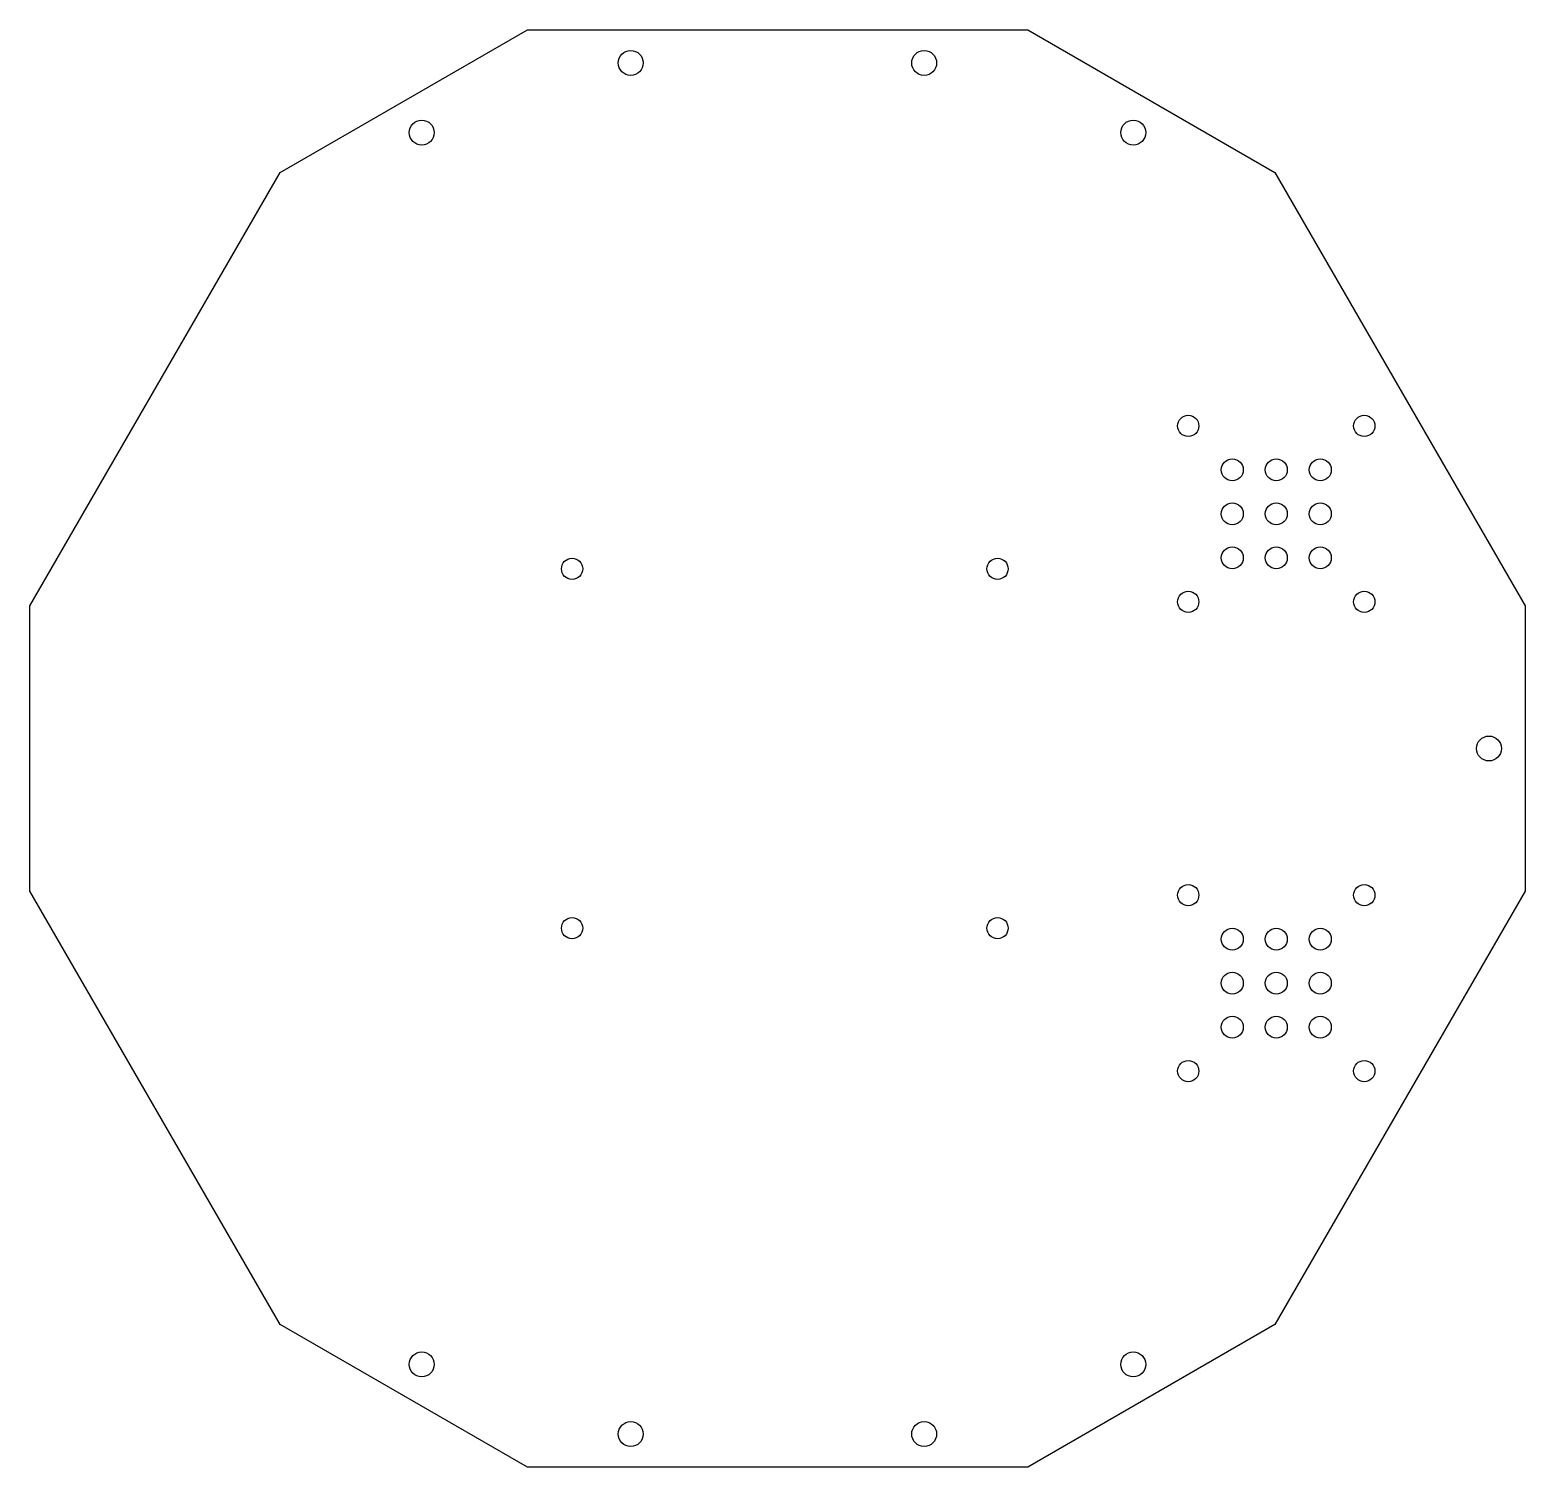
# Model space of a CAD drawing. Header units: millimetres. Extents: x 0 to 204, y 0 to 196.
import ezdxf

# ---------------------------------------------------------------- set-up
doc = ezdxf.new("R2010")
doc.units = ezdxf.units.MM
doc.layers.add('КОНТУР', color=7, linetype='Continuous')
doc.layers.add('ОТВЕРСТИЯ', color=3, linetype='Continuous')

msp = doc.modelspace()

# ---------------------------------------------------------------- linework, layer by layer
at = {"layer": 'КОНТУР'}
for p, q in [((34.11, 176.54), (67.82, 196)), ((67.82, 196), (136.03, 196)), ((136.03, 196), (169.74, 176.54)), ((0, 117.46), (34.11, 176.54)), ((169.74, 176.54), (203.85, 117.46)), ((0, 78.54), (0, 117.46)), ((203.85, 117.46), (203.85, 78.54)), ((34.11, 19.46), (0, 78.54)), ((203.85, 78.54), (169.74, 19.46)), ((67.82, 0), (34.11, 19.46)), ((169.74, 19.46), (136.03, 0)), ((136.03, 0), (67.82, 0))]:
    msp.add_line(p, q, dxfattribs=at)
at = {"layer": 'ОТВЕРСТИЯ'}
for centre, radius in [((81.92, 191.5), 1.7), ((121.92, 191.5), 1.7), ((53.42, 182), 1.7), ((150.42, 182), 1.7), ((157.92, 142), 1.45), ((181.92, 142), 1.45), ((163.92, 136), 1.5), ((169.92, 136), 1.5), ((175.92, 136), 1.5), ((163.92, 130), 1.5), ((169.92, 130), 1.5), ((175.92, 130), 1.5), ((163.92, 124), 1.5), ((169.92, 124), 1.5), ((175.92, 124), 1.5), ((73.92, 122.5), 1.45), ((131.92, 122.5), 1.45), ((157.92, 118), 1.45), ((181.92, 118), 1.45), ((198.92, 98), 1.7), ((157.92, 78), 1.45), ((181.92, 78), 1.45), ((73.92, 73.5), 1.45), ((131.92, 73.5), 1.45), ((163.92, 72), 1.5), ((169.92, 72), 1.5), ((175.92, 72), 1.5), ((163.92, 66), 1.5), ((169.92, 66), 1.5), ((175.92, 66), 1.5), ((163.92, 60), 1.5), ((169.92, 60), 1.5), ((175.92, 60), 1.5), ((157.92, 54), 1.45), ((181.92, 54), 1.45), ((53.42, 14), 1.7), ((150.42, 14), 1.7), ((81.92, 4.5), 1.7), ((121.92, 4.5), 1.7)]:
    msp.add_circle(centre, radius, dxfattribs=at)

doc.saveas('drawing.dxf')
